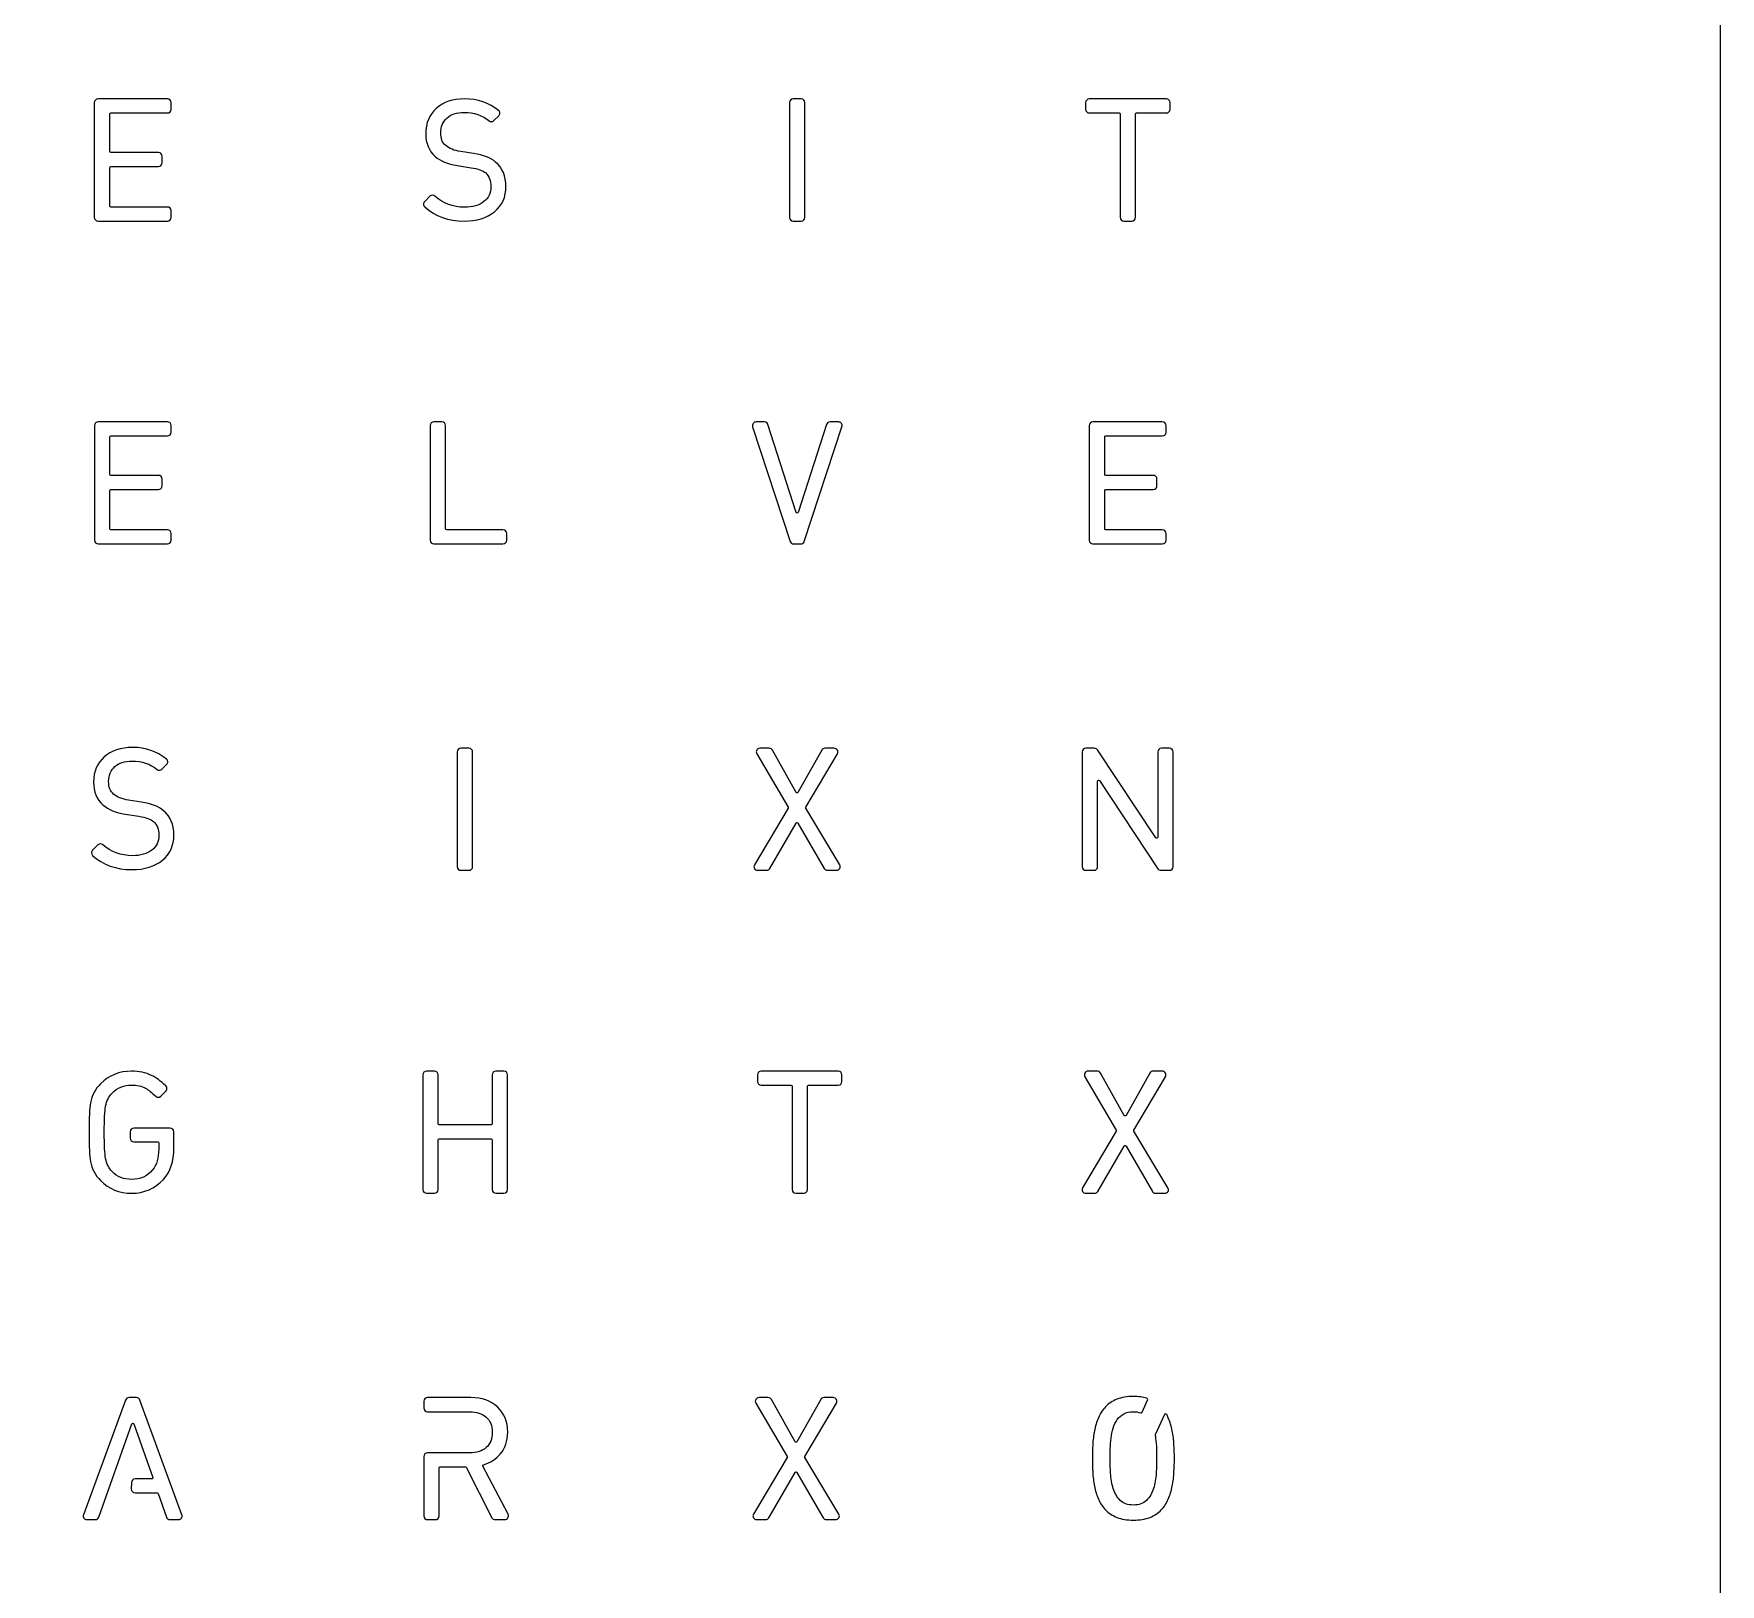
# Model space of a CAD drawing. Header units: millimetres. Extents: x 0 to 620, y 0 to 620.
# Drawn here: x 450.5 to 620, y 155.8 to 311.6 of the extents above; entities that cross this region are included whole.
import ezdxf

# ---------------------------------------------------------------- set-up
doc = ezdxf.new("R2010")
doc.units = ezdxf.units.MM
doc.header["$MEASUREMENT"] = 0
doc.layers.add('Layer 1', color=7, linetype='Continuous', lineweight=0)

# ---------------------------------------------------------------- blocks, each defined once
blk = doc.blocks.new('Block_79')
at = {"layer": 'Layer 1', "color": 250, "lineweight": 9, "true_color": 0x231f20}
blk.add_open_spline([(497.67, 260.3), (497.67, 260.3), (490.73, 260.3), (490.73, 260.3), (490.52, 260.3), (490.36, 260.47), (490.36, 260.67), (490.36, 260.67), (490.36, 272.2), (490.36, 272.2), (490.36, 272.4), (490.52, 272.56), (490.73, 272.56), (490.73, 272.56), (491.53, 272.56), (491.53, 272.56), (491.74, 272.56), (491.9, 272.4), (491.9, 272.2), (491.9, 272.2), (491.9, 261.82), (491.9, 261.82), (491.9, 261.76), (491.95, 261.71), (492.01, 261.71), (492.01, 261.71), (497.67, 261.71), (497.67, 261.71), (497.87, 261.71), (498.04, 261.55), (498.04, 261.34), (498.04, 261.34), (498.04, 260.67), (498.04, 260.67), (498.04, 260.47), (497.87, 260.3), (497.67, 260.3)], degree=3, knots=[0, 0, 0, 0, 1, 1, 1, 2, 2, 2, 3, 3, 3, 4, 4, 4, 5, 5, 5, 6, 6, 6, 7, 7, 7, 8, 8, 8, 9, 9, 9, 10, 10, 10, 11, 11, 11, 12, 12, 12, 12], dxfattribs=at)
blk = doc.blocks.new('Block_80')
at = {"layer": 'Layer 1', "color": 250, "lineweight": 9, "true_color": 0x231f20}
blk.add_open_spline([(563.93, 260.3), (563.93, 260.3), (556.96, 260.3), (556.96, 260.3), (556.76, 260.3), (556.59, 260.47), (556.59, 260.67), (556.59, 260.67), (556.59, 272.2), (556.59, 272.2), (556.59, 272.4), (556.76, 272.56), (556.96, 272.56), (556.96, 272.56), (563.93, 272.56), (563.93, 272.56), (564.14, 272.56), (564.3, 272.4), (564.3, 272.2), (564.3, 272.2), (564.3, 271.52), (564.3, 271.52), (564.3, 271.32), (564.14, 271.15), (563.93, 271.15), (563.93, 271.15), (558.24, 271.15), (558.24, 271.15), (558.18, 271.15), (558.14, 271.11), (558.14, 271.05), (558.14, 271.05), (558.14, 267.29), (558.14, 267.29), (558.14, 267.24), (558.18, 267.19), (558.24, 267.19), (558.24, 267.19), (563.02, 267.19), (563.02, 267.19), (563.23, 267.19), (563.39, 267.02), (563.39, 266.82), (563.39, 266.82), (563.39, 266.15), (563.39, 266.15), (563.39, 265.94), (563.23, 265.78), (563.02, 265.78), (563.02, 265.78), (558.24, 265.78), (558.24, 265.78), (558.18, 265.78), (558.14, 265.73), (558.14, 265.67), (558.14, 265.67), (558.14, 261.82), (558.14, 261.82), (558.14, 261.76), (558.18, 261.71), (558.24, 261.71), (558.24, 261.71), (563.93, 261.71), (563.93, 261.71), (564.14, 261.71), (564.3, 261.55), (564.3, 261.34), (564.3, 261.34), (564.3, 260.67), (564.3, 260.67), (564.3, 260.47), (564.14, 260.3), (563.93, 260.3)], degree=3, knots=[0, 0, 0, 0, 1, 1, 1, 2, 2, 2, 3, 3, 3, 4, 4, 4, 5, 5, 5, 6, 6, 6, 7, 7, 7, 8, 8, 8, 9, 9, 9, 10, 10, 10, 11, 11, 11, 12, 12, 12, 13, 13, 13, 14, 14, 14, 15, 15, 15, 16, 16, 16, 17, 17, 17, 18, 18, 18, 19, 19, 19, 20, 20, 20, 21, 21, 21, 22, 22, 22, 23, 23, 23, 24, 24, 24, 24], dxfattribs=at)
blk = doc.blocks.new('Block_81')
at = {"layer": 'Layer 1', "color": 250, "lineweight": 9, "true_color": 0x231f20}
blk.add_open_spline([(463.96, 260.3), (463.96, 260.3), (456.99, 260.3), (456.99, 260.3), (456.78, 260.3), (456.62, 260.47), (456.62, 260.67), (456.62, 260.67), (456.62, 272.2), (456.62, 272.2), (456.62, 272.4), (456.78, 272.56), (456.99, 272.56), (456.99, 272.56), (463.96, 272.56), (463.96, 272.56), (464.16, 272.56), (464.33, 272.4), (464.33, 272.2), (464.33, 272.2), (464.33, 271.52), (464.33, 271.52), (464.33, 271.32), (464.16, 271.15), (463.96, 271.15), (463.96, 271.15), (458.27, 271.15), (458.27, 271.15), (458.21, 271.15), (458.16, 271.11), (458.16, 271.05), (458.16, 271.05), (458.16, 267.29), (458.16, 267.29), (458.16, 267.24), (458.21, 267.19), (458.27, 267.19), (458.27, 267.19), (463.05, 267.19), (463.05, 267.19), (463.25, 267.19), (463.42, 267.02), (463.42, 266.82), (463.42, 266.82), (463.42, 266.15), (463.42, 266.15), (463.42, 265.94), (463.25, 265.78), (463.05, 265.78), (463.05, 265.78), (458.27, 265.78), (458.27, 265.78), (458.21, 265.78), (458.16, 265.73), (458.16, 265.67), (458.16, 265.67), (458.16, 261.82), (458.16, 261.82), (458.16, 261.76), (458.21, 261.71), (458.27, 261.71), (458.27, 261.71), (463.96, 261.71), (463.96, 261.71), (464.16, 261.71), (464.33, 261.55), (464.33, 261.34), (464.33, 261.34), (464.33, 260.67), (464.33, 260.67), (464.33, 260.47), (464.16, 260.3), (463.96, 260.3)], degree=3, knots=[0, 0, 0, 0, 1, 1, 1, 2, 2, 2, 3, 3, 3, 4, 4, 4, 5, 5, 5, 6, 6, 6, 7, 7, 7, 8, 8, 8, 9, 9, 9, 10, 10, 10, 11, 11, 11, 12, 12, 12, 13, 13, 13, 14, 14, 14, 15, 15, 15, 16, 16, 16, 17, 17, 17, 18, 18, 18, 19, 19, 19, 20, 20, 20, 21, 21, 21, 22, 22, 22, 23, 23, 23, 24, 24, 24, 24], dxfattribs=at)
blk = doc.blocks.new('Block_82')
at = {"layer": 'Layer 1', "color": 250, "lineweight": 9, "true_color": 0x231f20}
for points, knots in [([(527.59, 260.3), (527.59, 260.3), (526.89, 260.3), (526.89, 260.3), (526.73, 260.3), (526.59, 260.4), (526.54, 260.55), (526.54, 260.55), (522.75, 272.08), (522.75, 272.08), (522.72, 272.19), (522.74, 272.31), (522.81, 272.41), (522.88, 272.51), (522.99, 272.56), (523.11, 272.56), (523.11, 272.56), (523.95, 272.56), (523.95, 272.56), (524.11, 272.56), (524.26, 272.46), (524.3, 272.31), (524.3, 272.31), (527.14, 263.47), (527.14, 263.47), (527.17, 263.4), (527.23, 263.4), (527.24, 263.4), (527.26, 263.4), (527.32, 263.4), (527.34, 263.47), (527.34, 263.47), (530.18, 272.31), (530.18, 272.31), (530.23, 272.46), (530.37, 272.56), (530.54, 272.56), (530.54, 272.56), (531.38, 272.56), (531.38, 272.56), (531.5, 272.56), (531.61, 272.51), (531.68, 272.41), (531.75, 272.31), (531.77, 272.19), (531.73, 272.08), (531.73, 272.08), (531.73, 272.08), (531.73, 272.08), (531.73, 272.08), (527.95, 260.55), (527.95, 260.55), (527.9, 260.4), (527.75, 260.3), (527.59, 260.3)], [0, 0, 0, 0, 1, 1, 1, 2, 2, 2, 3, 3, 3, 4, 4, 4, 5, 5, 5, 6, 6, 6, 7, 7, 7, 8, 8, 8, 9, 9, 9, 10, 10, 10, 11, 11, 11, 12, 12, 12, 13, 13, 13, 14, 14, 14, 15, 15, 15, 16, 16, 16, 17, 17, 17, 18, 18, 18, 18]), ([(531.61, 272.12), (531.61, 272.12), (531.61, 272.12), (531.61, 272.12), (531.61, 272.12), (531.61, 272.12), (531.61, 272.12)], [0, 0, 0, 0, 1, 1, 1, 2, 2, 2, 2])]:
    blk.add_open_spline(points, degree=3, knots=knots, dxfattribs=at)
blk = doc.blocks.new('Block_171')
at = {"layer": 'Layer 1', "color": 250, "lineweight": 9, "true_color": 0x231f20}
blk.add_open_spline([(493.76, 292.74), (492.17, 292.74), (490.84, 293.22), (489.81, 294.17), (489.73, 294.23), (489.69, 294.33), (489.69, 294.43), (489.69, 294.53), (489.73, 294.63), (489.8, 294.7), (489.8, 294.7), (490.33, 295.23), (490.33, 295.23), (490.47, 295.37), (490.69, 295.37), (490.83, 295.24), (491.64, 294.51), (492.63, 294.13), (493.8, 294.13), (494.62, 294.13), (495.28, 294.32), (495.75, 294.69), (496.22, 295.05), (496.45, 295.54), (496.45, 296.19), (496.45, 296.8), (496.27, 297.26), (495.93, 297.57), (495.65, 297.81), (495.16, 297.99), (494.46, 298.1), (494.46, 298.1), (493.08, 298.31), (493.08, 298.31), (492.12, 298.46), (491.37, 298.77), (490.84, 299.24), (490.22, 299.79), (489.9, 300.57), (489.9, 301.54), (489.9, 302.58), (490.26, 303.43), (490.97, 304.06), (491.67, 304.69), (492.63, 305.01), (493.81, 305.01), (495.13, 305.01), (496.27, 304.62), (497.22, 303.85), (497.3, 303.79), (497.34, 303.69), (497.35, 303.59), (497.35, 303.49), (497.32, 303.38), (497.24, 303.31), (497.24, 303.31), (496.76, 302.83), (496.76, 302.83), (496.63, 302.7), (496.41, 302.69), (496.27, 302.81), (495.59, 303.37), (494.74, 303.65), (493.76, 303.65), (493.03, 303.65), (492.44, 303.46), (492.03, 303.09), (491.61, 302.71), (491.41, 302.22), (491.41, 301.59), (491.41, 301.03), (491.57, 300.62), (491.91, 300.33), (492.26, 300.03), (492.76, 299.82), (493.42, 299.72), (493.42, 299.72), (494.71, 299.52), (494.71, 299.52), (495.69, 299.37), (496.44, 299.08), (496.93, 298.66), (497.62, 298.07), (497.97, 297.25), (497.97, 296.22), (497.97, 295.16), (497.58, 294.3), (496.81, 293.68), (496.05, 293.06), (495.03, 292.74), (493.76, 292.74)], degree=3, knots=[0, 0, 0, 0, 1, 1, 1, 2, 2, 2, 3, 3, 3, 4, 4, 4, 5, 5, 5, 6, 6, 6, 7, 7, 7, 8, 8, 8, 9, 9, 9, 10, 10, 10, 11, 11, 11, 12, 12, 12, 13, 13, 13, 14, 14, 14, 15, 15, 15, 16, 16, 16, 17, 17, 17, 18, 18, 18, 19, 19, 19, 20, 20, 20, 21, 21, 21, 22, 22, 22, 23, 23, 23, 24, 24, 24, 25, 25, 25, 26, 26, 26, 27, 27, 27, 28, 28, 28, 29, 29, 29, 30, 30, 30, 30], dxfattribs=at)
blk = doc.blocks.new('Block_172')
at = {"layer": 'Layer 1', "color": 250, "lineweight": 9, "true_color": 0x231f20}
blk.add_open_spline([(560.87, 292.74), (560.87, 292.74), (560.06, 292.74), (560.06, 292.74), (559.86, 292.74), (559.69, 292.91), (559.69, 293.11), (559.69, 293.11), (559.69, 303.49), (559.69, 303.49), (559.69, 303.55), (559.64, 303.6), (559.59, 303.6), (559.59, 303.6), (556.59, 303.6), (556.59, 303.6), (556.39, 303.6), (556.22, 303.76), (556.22, 303.97), (556.22, 303.97), (556.22, 304.64), (556.22, 304.64), (556.22, 304.84), (556.39, 305.01), (556.59, 305.01), (556.59, 305.01), (564.34, 305.01), (564.34, 305.01), (564.54, 305.01), (564.71, 304.84), (564.71, 304.64), (564.71, 304.64), (564.71, 303.97), (564.71, 303.97), (564.71, 303.76), (564.54, 303.6), (564.34, 303.6), (564.34, 303.6), (561.34, 303.6), (561.34, 303.6), (561.28, 303.6), (561.24, 303.55), (561.24, 303.49), (561.24, 303.49), (561.24, 293.11), (561.24, 293.11), (561.24, 292.91), (561.07, 292.74), (560.87, 292.74)], degree=3, knots=[0, 0, 0, 0, 1, 1, 1, 2, 2, 2, 3, 3, 3, 4, 4, 4, 5, 5, 5, 6, 6, 6, 7, 7, 7, 8, 8, 8, 9, 9, 9, 10, 10, 10, 11, 11, 11, 12, 12, 12, 13, 13, 13, 14, 14, 14, 15, 15, 15, 16, 16, 16, 16], dxfattribs=at)
blk = doc.blocks.new('Block_173')
at = {"layer": 'Layer 1', "color": 250, "lineweight": 9, "true_color": 0x231f20}
blk.add_open_spline([(463.95, 292.74), (463.95, 292.74), (456.97, 292.74), (456.97, 292.74), (456.77, 292.74), (456.6, 292.91), (456.6, 293.11), (456.6, 293.11), (456.6, 304.64), (456.6, 304.64), (456.6, 304.84), (456.77, 305.01), (456.97, 305.01), (456.97, 305.01), (463.95, 305.01), (463.95, 305.01), (464.15, 305.01), (464.32, 304.84), (464.32, 304.64), (464.32, 304.64), (464.32, 303.97), (464.32, 303.97), (464.32, 303.76), (464.15, 303.6), (463.95, 303.6), (463.95, 303.6), (458.25, 303.6), (458.25, 303.6), (458.2, 303.6), (458.15, 303.55), (458.15, 303.49), (458.15, 303.49), (458.15, 299.74), (458.15, 299.74), (458.15, 299.68), (458.2, 299.63), (458.25, 299.63), (458.25, 299.63), (463.04, 299.63), (463.04, 299.63), (463.24, 299.63), (463.41, 299.46), (463.41, 299.26), (463.41, 299.26), (463.41, 298.59), (463.41, 298.59), (463.41, 298.39), (463.24, 298.22), (463.04, 298.22), (463.04, 298.22), (458.25, 298.22), (458.25, 298.22), (458.2, 298.22), (458.15, 298.17), (458.15, 298.11), (458.15, 298.11), (458.15, 294.26), (458.15, 294.26), (458.15, 294.2), (458.2, 294.15), (458.25, 294.15), (458.25, 294.15), (463.95, 294.15), (463.95, 294.15), (464.15, 294.15), (464.32, 293.99), (464.32, 293.78), (464.32, 293.78), (464.32, 293.11), (464.32, 293.11), (464.32, 292.91), (464.15, 292.74), (463.95, 292.74)], degree=3, knots=[0, 0, 0, 0, 1, 1, 1, 2, 2, 2, 3, 3, 3, 4, 4, 4, 5, 5, 5, 6, 6, 6, 7, 7, 7, 8, 8, 8, 9, 9, 9, 10, 10, 10, 11, 11, 11, 12, 12, 12, 13, 13, 13, 14, 14, 14, 15, 15, 15, 16, 16, 16, 17, 17, 17, 18, 18, 18, 19, 19, 19, 20, 20, 20, 21, 21, 21, 22, 22, 22, 23, 23, 23, 24, 24, 24, 24], dxfattribs=at)
blk = doc.blocks.new('Block_174')
at = {"layer": 'Layer 1', "color": 250, "lineweight": 9, "true_color": 0x231f20}
blk.add_open_spline([(527.64, 292.74), (527.64, 292.74), (526.84, 292.74), (526.84, 292.74), (526.63, 292.74), (526.47, 292.91), (526.47, 293.11), (526.47, 293.11), (526.47, 304.64), (526.47, 304.64), (526.47, 304.84), (526.63, 305.01), (526.84, 305.01), (526.84, 305.01), (527.64, 305.01), (527.64, 305.01), (527.85, 305.01), (528.01, 304.84), (528.01, 304.64), (528.01, 304.64), (528.01, 293.11), (528.01, 293.11), (528.01, 292.91), (527.85, 292.74), (527.64, 292.74)], degree=3, knots=[0, 0, 0, 0, 1, 1, 1, 2, 2, 2, 3, 3, 3, 4, 4, 4, 5, 5, 5, 6, 6, 6, 7, 7, 7, 8, 8, 8, 8], dxfattribs=at)
blk = doc.blocks.new('Block_189')
at = {"layer": 'Layer 1', "color": 250, "lineweight": 9, "true_color": 0x231f20}
blk.add_open_spline([(494.25, 227.51), (494.25, 227.51), (493.44, 227.51), (493.44, 227.51), (493.24, 227.51), (493.07, 227.67), (493.07, 227.88), (493.07, 227.88), (493.07, 239.4), (493.07, 239.4), (493.07, 239.6), (493.24, 239.77), (493.44, 239.77), (493.44, 239.77), (494.25, 239.77), (494.25, 239.77), (494.45, 239.77), (494.62, 239.6), (494.62, 239.4), (494.62, 239.4), (494.62, 227.88), (494.62, 227.88), (494.62, 227.67), (494.45, 227.51), (494.25, 227.51)], degree=3, knots=[0, 0, 0, 0, 1, 1, 1, 2, 2, 2, 3, 3, 3, 4, 4, 4, 5, 5, 5, 6, 6, 6, 7, 7, 7, 8, 8, 8, 8], dxfattribs=at)
blk = doc.blocks.new('Block_190')
at = {"layer": 'Layer 1', "color": 250, "lineweight": 9, "true_color": 0x231f20}
blk.add_open_spline([(564.64, 227.51), (564.64, 227.51), (563.79, 227.51), (563.79, 227.51), (563.67, 227.51), (563.55, 227.57), (563.49, 227.67), (563.49, 227.67), (557.62, 236.53), (557.62, 236.53), (557.58, 236.59), (557.52, 236.58), (557.5, 236.57), (557.48, 236.57), (557.43, 236.54), (557.43, 236.47), (557.43, 236.47), (557.43, 227.88), (557.43, 227.88), (557.43, 227.67), (557.26, 227.51), (557.06, 227.51), (557.06, 227.51), (556.25, 227.51), (556.25, 227.51), (556.05, 227.51), (555.88, 227.67), (555.88, 227.88), (555.88, 227.88), (555.88, 239.4), (555.88, 239.4), (555.88, 239.6), (556.05, 239.77), (556.25, 239.77), (556.25, 239.77), (557.1, 239.77), (557.1, 239.77), (557.22, 239.77), (557.34, 239.71), (557.41, 239.6), (557.41, 239.6), (563.27, 230.78), (563.27, 230.78), (563.31, 230.72), (563.37, 230.73), (563.39, 230.73), (563.41, 230.74), (563.47, 230.76), (563.47, 230.83), (563.47, 230.83), (563.47, 239.4), (563.47, 239.4), (563.47, 239.6), (563.63, 239.77), (563.84, 239.77), (563.84, 239.77), (564.64, 239.77), (564.64, 239.77), (564.85, 239.77), (565.01, 239.6), (565.01, 239.4), (565.01, 239.4), (565.01, 227.88), (565.01, 227.88), (565.01, 227.67), (564.85, 227.51), (564.64, 227.51)], degree=3, knots=[0, 0, 0, 0, 1, 1, 1, 2, 2, 2, 3, 3, 3, 4, 4, 4, 5, 5, 5, 6, 6, 6, 7, 7, 7, 8, 8, 8, 9, 9, 9, 10, 10, 10, 11, 11, 11, 12, 12, 12, 13, 13, 13, 14, 14, 14, 15, 15, 15, 16, 16, 16, 17, 17, 17, 18, 18, 18, 19, 19, 19, 20, 20, 20, 21, 21, 21, 22, 22, 22, 22], dxfattribs=at)
blk = doc.blocks.new('Block_191')
at = {"layer": 'Layer 1', "color": 250, "lineweight": 9, "true_color": 0x231f20}
blk.add_open_spline([(460.39, 227.58), (458.8, 227.58), (457.47, 228.06), (456.43, 229.01), (456.36, 229.08), (456.32, 229.17), (456.32, 229.27), (456.31, 229.37), (456.35, 229.47), (456.43, 229.54), (456.43, 229.54), (456.96, 230.07), (456.96, 230.07), (457.1, 230.21), (457.32, 230.21), (457.46, 230.08), (458.27, 229.35), (459.26, 228.98), (460.43, 228.98), (461.25, 228.98), (461.91, 229.16), (462.38, 229.53), (462.85, 229.89), (463.08, 230.38), (463.08, 231.03), (463.08, 231.64), (462.9, 232.1), (462.56, 232.41), (462.28, 232.65), (461.79, 232.83), (461.09, 232.94), (461.09, 232.94), (459.71, 233.16), (459.71, 233.16), (458.75, 233.3), (458, 233.61), (457.47, 234.08), (456.85, 234.64), (456.53, 235.41), (456.53, 236.39), (456.53, 237.42), (456.89, 238.27), (457.59, 238.9), (458.3, 239.53), (459.25, 239.85), (460.44, 239.85), (461.76, 239.85), (462.9, 239.46), (463.84, 238.69), (463.93, 238.63), (463.97, 238.53), (463.98, 238.43), (463.98, 238.33), (463.94, 238.22), (463.87, 238.15), (463.87, 238.15), (463.39, 237.67), (463.39, 237.67), (463.26, 237.54), (463.04, 237.53), (462.9, 237.65), (462.22, 238.21), (461.37, 238.49), (460.39, 238.49), (459.66, 238.49), (459.07, 238.3), (458.66, 237.93), (458.24, 237.55), (458.04, 237.06), (458.04, 236.44), (458.04, 235.87), (458.2, 235.46), (458.54, 235.17), (458.88, 234.87), (459.39, 234.67), (460.05, 234.56), (460.05, 234.56), (461.34, 234.36), (461.34, 234.36), (462.32, 234.21), (463.07, 233.93), (463.56, 233.5), (464.25, 232.92), (464.6, 232.1), (464.6, 231.06), (464.6, 230), (464.21, 229.14), (463.44, 228.52), (462.68, 227.9), (461.66, 227.58), (460.39, 227.58)], degree=3, knots=[0, 0, 0, 0, 1, 1, 1, 2, 2, 2, 3, 3, 3, 4, 4, 4, 5, 5, 5, 6, 6, 6, 7, 7, 7, 8, 8, 8, 9, 9, 9, 10, 10, 10, 11, 11, 11, 12, 12, 12, 13, 13, 13, 14, 14, 14, 15, 15, 15, 16, 16, 16, 17, 17, 17, 18, 18, 18, 19, 19, 19, 20, 20, 20, 21, 21, 21, 22, 22, 22, 23, 23, 23, 24, 24, 24, 25, 25, 25, 26, 26, 26, 27, 27, 27, 28, 28, 28, 29, 29, 29, 30, 30, 30, 30], dxfattribs=at)
blk = doc.blocks.new('Block_192')
at = {"layer": 'Layer 1', "color": 250, "lineweight": 9, "true_color": 0x231f20}
blk.add_open_spline([(531.2, 227.51), (531.2, 227.51), (530.27, 227.51), (530.27, 227.51), (530.14, 227.51), (530.02, 227.58), (529.95, 227.69), (529.95, 227.69), (527.31, 232.26), (527.31, 232.26), (527.28, 232.3), (527.24, 232.31), (527.22, 232.31), (527.22, 232.31), (527.22, 232.31), (527.22, 232.31), (527.2, 232.31), (527.16, 232.3), (527.13, 232.26), (527.13, 232.26), (524.47, 227.69), (524.47, 227.69), (524.4, 227.58), (524.28, 227.51), (524.15, 227.51), (524.15, 227.51), (523.26, 227.51), (523.26, 227.51), (523.12, 227.51), (523, 227.58), (522.93, 227.69), (522.87, 227.81), (522.87, 227.95), (522.94, 228.06), (522.94, 228.06), (526.33, 233.74), (526.33, 233.74), (526.35, 233.77), (526.35, 233.81), (526.33, 233.84), (526.33, 233.84), (523.17, 239.21), (523.17, 239.21), (523.1, 239.33), (523.1, 239.47), (523.17, 239.58), (523.23, 239.7), (523.35, 239.77), (523.49, 239.77), (523.49, 239.77), (524.42, 239.77), (524.42, 239.77), (524.55, 239.77), (524.68, 239.7), (524.74, 239.58), (524.74, 239.58), (527.13, 235.33), (527.13, 235.33), (527.16, 235.29), (527.2, 235.28), (527.22, 235.28), (527.24, 235.28), (527.28, 235.29), (527.31, 235.33), (527.31, 235.33), (529.7, 239.58), (529.7, 239.58), (529.77, 239.7), (529.89, 239.77), (530.02, 239.77), (530.02, 239.77), (530.95, 239.77), (530.95, 239.77), (531.08, 239.77), (531.2, 239.7), (531.27, 239.58), (531.34, 239.47), (531.34, 239.33), (531.27, 239.21), (531.27, 239.21), (528.1, 233.84), (528.1, 233.84), (528.08, 233.81), (528.08, 233.77), (528.1, 233.74), (528.1, 233.74), (531.52, 228.07), (531.52, 228.07), (531.58, 227.95), (531.59, 227.81), (531.52, 227.69), (531.45, 227.58), (531.33, 227.51), (531.2, 227.51)], degree=3, knots=[0, 0, 0, 0, 1, 1, 1, 2, 2, 2, 3, 3, 3, 4, 4, 4, 5, 5, 5, 6, 6, 6, 7, 7, 7, 8, 8, 8, 9, 9, 9, 10, 10, 10, 11, 11, 11, 12, 12, 12, 13, 13, 13, 14, 14, 14, 15, 15, 15, 16, 16, 16, 17, 17, 17, 18, 18, 18, 19, 19, 19, 20, 20, 20, 21, 21, 21, 22, 22, 22, 23, 23, 23, 24, 24, 24, 25, 25, 25, 26, 26, 26, 27, 27, 27, 28, 28, 28, 29, 29, 29, 30, 30, 30, 31, 31, 31, 31], dxfattribs=at)
blk = doc.blocks.new('Block_207')
at = {"layer": 'Layer 1', "color": 250, "lineweight": 9, "true_color": 0x231f20}
blk.add_open_spline([(497.76, 195.06), (497.76, 195.06), (496.96, 195.06), (496.96, 195.06), (496.75, 195.06), (496.59, 195.23), (496.59, 195.43), (496.59, 195.43), (496.59, 200.44), (496.59, 200.44), (496.59, 200.49), (496.54, 200.54), (496.48, 200.54), (496.48, 200.54), (491.26, 200.54), (491.26, 200.54), (491.2, 200.54), (491.15, 200.49), (491.15, 200.44), (491.15, 200.44), (491.15, 195.43), (491.15, 195.43), (491.15, 195.23), (490.99, 195.06), (490.78, 195.06), (490.78, 195.06), (489.98, 195.06), (489.98, 195.06), (489.77, 195.06), (489.61, 195.23), (489.61, 195.43), (489.61, 195.43), (489.61, 206.96), (489.61, 206.96), (489.61, 207.16), (489.77, 207.33), (489.98, 207.33), (489.98, 207.33), (490.78, 207.33), (490.78, 207.33), (490.99, 207.33), (491.15, 207.16), (491.15, 206.96), (491.15, 206.96), (491.15, 202.06), (491.15, 202.06), (491.15, 202), (491.2, 201.95), (491.26, 201.95), (491.26, 201.95), (496.48, 201.95), (496.48, 201.95), (496.54, 201.95), (496.59, 202), (496.59, 202.06), (496.59, 202.06), (496.59, 206.96), (496.59, 206.96), (496.59, 207.16), (496.75, 207.33), (496.96, 207.33), (496.96, 207.33), (497.76, 207.33), (497.76, 207.33), (497.97, 207.33), (498.13, 207.16), (498.13, 206.96), (498.13, 206.96), (498.13, 195.43), (498.13, 195.43), (498.13, 195.23), (497.97, 195.06), (497.76, 195.06)], degree=3, knots=[0, 0, 0, 0, 1, 1, 1, 2, 2, 2, 3, 3, 3, 4, 4, 4, 5, 5, 5, 6, 6, 6, 7, 7, 7, 8, 8, 8, 9, 9, 9, 10, 10, 10, 11, 11, 11, 12, 12, 12, 13, 13, 13, 14, 14, 14, 15, 15, 15, 16, 16, 16, 17, 17, 17, 18, 18, 18, 19, 19, 19, 20, 20, 20, 21, 21, 21, 22, 22, 22, 23, 23, 23, 24, 24, 24, 24], dxfattribs=at)
blk = doc.blocks.new('Block_208')
at = {"layer": 'Layer 1', "color": 250, "lineweight": 9, "true_color": 0x231f20}
blk.add_open_spline([(460.34, 195.06), (459.11, 195.06), (458.07, 195.49), (457.23, 196.33), (456.7, 196.85), (456.36, 197.5), (456.21, 198.25), (456.12, 198.77), (456.08, 199.73), (456.08, 201.2), (456.08, 202.64), (456.12, 203.63), (456.21, 204.14), (456.36, 204.89), (456.7, 205.54), (457.23, 206.06), (458.07, 206.9), (459.11, 207.33), (460.34, 207.33), (461.1, 207.33), (461.77, 207.18), (462.35, 206.9), (462.8, 206.69), (463.28, 206.33), (463.79, 205.85), (463.86, 205.78), (463.9, 205.69), (463.9, 205.59), (463.9, 205.49), (463.86, 205.4), (463.79, 205.33), (463.79, 205.33), (463.28, 204.81), (463.28, 204.81), (463.14, 204.67), (462.91, 204.67), (462.77, 204.81), (462.38, 205.18), (462.05, 205.45), (461.76, 205.61), (461.36, 205.82), (460.88, 205.94), (460.34, 205.94), (459.57, 205.94), (458.92, 205.67), (458.39, 205.13), (458.06, 204.79), (457.84, 204.35), (457.73, 203.82), (457.65, 203.36), (457.6, 202.47), (457.6, 201.2), (457.6, 199.92), (457.65, 199.03), (457.73, 198.55), (457.84, 198.03), (458.06, 197.59), (458.39, 197.24), (458.91, 196.72), (459.56, 196.45), (460.34, 196.45), (461.22, 196.45), (461.92, 196.77), (462.46, 197.42), (462.87, 197.91), (463.07, 198.61), (463.07, 199.49), (463.07, 199.49), (463.07, 200.13), (463.07, 200.13), (463.07, 200.19), (463.03, 200.23), (462.97, 200.23), (462.97, 200.23), (460.57, 200.23), (460.57, 200.23), (460.37, 200.23), (460.21, 200.4), (460.21, 200.6), (460.21, 200.6), (460.21, 201.24), (460.21, 201.24), (460.21, 201.45), (460.37, 201.61), (460.57, 201.61), (460.57, 201.61), (464.23, 201.61), (464.23, 201.61), (464.43, 201.61), (464.6, 201.45), (464.6, 201.24), (464.6, 201.24), (464.6, 199.6), (464.6, 199.6), (464.6, 198.27), (464.25, 197.22), (463.55, 196.46), (462.69, 195.54), (461.61, 195.06), (460.34, 195.06)], degree=3, knots=[0, 0, 0, 0, 1, 1, 1, 2, 2, 2, 3, 3, 3, 4, 4, 4, 5, 5, 5, 6, 6, 6, 7, 7, 7, 8, 8, 8, 9, 9, 9, 10, 10, 10, 11, 11, 11, 12, 12, 12, 13, 13, 13, 14, 14, 14, 15, 15, 15, 16, 16, 16, 17, 17, 17, 18, 18, 18, 19, 19, 19, 20, 20, 20, 21, 21, 21, 22, 22, 22, 23, 23, 23, 24, 24, 24, 25, 25, 25, 26, 26, 26, 27, 27, 27, 28, 28, 28, 29, 29, 29, 30, 30, 30, 31, 31, 31, 32, 32, 32, 33, 33, 33, 33], dxfattribs=at)
blk = doc.blocks.new('Block_209')
at = {"layer": 'Layer 1', "color": 250, "lineweight": 9, "true_color": 0x231f20}
blk.add_open_spline([(527.89, 195.06), (527.89, 195.06), (527.09, 195.06), (527.09, 195.06), (526.88, 195.06), (526.72, 195.23), (526.72, 195.43), (526.72, 195.43), (526.72, 205.81), (526.72, 205.81), (526.72, 205.87), (526.67, 205.92), (526.61, 205.92), (526.61, 205.92), (523.61, 205.92), (523.61, 205.92), (523.41, 205.92), (523.24, 206.08), (523.24, 206.29), (523.24, 206.29), (523.24, 206.96), (523.24, 206.96), (523.24, 207.16), (523.41, 207.33), (523.61, 207.33), (523.61, 207.33), (531.36, 207.33), (531.36, 207.33), (531.57, 207.33), (531.73, 207.16), (531.73, 206.96), (531.73, 206.96), (531.73, 206.29), (531.73, 206.29), (531.73, 206.08), (531.57, 205.92), (531.36, 205.92), (531.36, 205.92), (528.37, 205.92), (528.37, 205.92), (528.31, 205.92), (528.26, 205.87), (528.26, 205.81), (528.26, 205.81), (528.26, 195.43), (528.26, 195.43), (528.26, 195.23), (528.1, 195.06), (527.89, 195.06)], degree=3, knots=[0, 0, 0, 0, 1, 1, 1, 2, 2, 2, 3, 3, 3, 4, 4, 4, 5, 5, 5, 6, 6, 6, 7, 7, 7, 8, 8, 8, 9, 9, 9, 10, 10, 10, 11, 11, 11, 12, 12, 12, 13, 13, 13, 14, 14, 14, 15, 15, 15, 16, 16, 16, 16], dxfattribs=at)
blk = doc.blocks.new('Block_242')
at = {"layer": 'Layer 1', "color": 250, "lineweight": 9, "true_color": 0x231f20}
blk.add_open_spline([(561.02, 162.23), (560.39, 162.23), (559.83, 162.32), (559.38, 162.5), (558.92, 162.68), (558.53, 162.93), (558.22, 163.25), (557.92, 163.56), (557.68, 163.93), (557.51, 164.34), (557.33, 164.75), (557.2, 165.19), (557.11, 165.64), (557.02, 166.09), (556.96, 166.57), (556.94, 167.05), (556.92, 167.51), (556.9, 167.98), (556.9, 168.42), (556.9, 168.86), (556.92, 169.33), (556.94, 169.79), (556.96, 170.27), (557.02, 170.75), (557.11, 171.2), (557.2, 171.65), (557.33, 172.09), (557.51, 172.5), (557.68, 172.92), (557.92, 173.29), (558.22, 173.61), (558.53, 173.92), (558.91, 174.18), (559.37, 174.37), (559.83, 174.55), (560.39, 174.65), (561.02, 174.65), (561.52, 174.65), (561.97, 174.58), (562.37, 174.47), (562.41, 174.45), (562.44, 174.43), (562.45, 174.39), (562.47, 174.36), (562.47, 174.32), (562.45, 174.28), (562.45, 174.28), (561.91, 173.07), (561.91, 173.07), (561.88, 173.01), (561.81, 172.98), (561.74, 173), (561.53, 173.08), (561.29, 173.12), (561.02, 173.12), (560.64, 173.12), (560.31, 173.04), (560.06, 172.9), (559.79, 172.75), (559.57, 172.55), (559.4, 172.32), (559.22, 172.08), (559.09, 171.79), (558.99, 171.47), (558.9, 171.14), (558.83, 170.8), (558.78, 170.45), (558.73, 170.1), (558.7, 169.75), (558.7, 169.41), (558.69, 169.05), (558.69, 168.73), (558.69, 168.44), (558.69, 167.99), (558.7, 167.48), (558.73, 166.93), (558.76, 166.39), (558.85, 165.87), (558.99, 165.4), (559.14, 164.93), (559.37, 164.53), (559.7, 164.21), (560.01, 163.9), (560.45, 163.74), (561.02, 163.74), (561.59, 163.74), (562.03, 163.9), (562.34, 164.21), (562.66, 164.53), (562.9, 164.93), (563.05, 165.4), (563.19, 165.87), (563.28, 166.39), (563.31, 166.93), (563.34, 167.49), (563.35, 168), (563.35, 168.44), (563.35, 168.73), (563.35, 169.05), (563.34, 169.41), (563.34, 169.75), (563.31, 170.11), (563.26, 170.45), (563.25, 170.51), (563.24, 170.56), (563.23, 170.62), (563.23, 170.62), (563.21, 170.71), (563.21, 170.71), (563.21, 170.74), (563.21, 170.76), (563.22, 170.79), (563.22, 170.79), (564.14, 172.82), (564.14, 172.82), (564.16, 172.87), (564.21, 172.9), (564.26, 172.9), (564.31, 172.9), (564.35, 172.88), (564.38, 172.83), (564.43, 172.73), (564.49, 172.62), (564.53, 172.5), (564.7, 172.1), (564.84, 171.66), (564.93, 171.2), (565.02, 170.74), (565.08, 170.27), (565.1, 169.79), (565.1, 169.79), (565.1, 169.79), (565.1, 169.79), (565.12, 169.32), (565.14, 168.86), (565.14, 168.42), (565.14, 167.98), (565.12, 167.52), (565.1, 167.05), (565.08, 166.57), (565.02, 166.1), (564.93, 165.64), (564.84, 165.19), (564.7, 164.75), (564.53, 164.34), (564.36, 163.93), (564.12, 163.56), (563.82, 163.25), (563.51, 162.93), (563.13, 162.68), (562.67, 162.5), (562.22, 162.32), (561.66, 162.23), (561.02, 162.23)], degree=3, knots=[0, 0, 0, 0, 1, 1, 1, 2, 2, 2, 3, 3, 3, 4, 4, 4, 5, 5, 5, 6, 6, 6, 7, 7, 7, 8, 8, 8, 9, 9, 9, 10, 10, 10, 11, 11, 11, 12, 12, 12, 13, 13, 13, 14, 14, 14, 15, 15, 15, 16, 16, 16, 17, 17, 17, 18, 18, 18, 19, 19, 19, 20, 20, 20, 21, 21, 21, 22, 22, 22, 23, 23, 23, 24, 24, 24, 25, 25, 25, 26, 26, 26, 27, 27, 27, 28, 28, 28, 29, 29, 29, 30, 30, 30, 31, 31, 31, 32, 32, 32, 33, 33, 33, 34, 34, 34, 35, 35, 35, 36, 36, 36, 37, 37, 37, 38, 38, 38, 39, 39, 39, 40, 40, 40, 41, 41, 41, 42, 42, 42, 43, 43, 43, 44, 44, 44, 45, 45, 45, 46, 46, 46, 47, 47, 47, 48, 48, 48, 49, 49, 49, 50, 50, 50, 51, 51, 51, 51], dxfattribs=at)
blk = doc.blocks.new('Block_266')
at = {"layer": 'Layer 1', "color": 250, "lineweight": 9, "true_color": 0x231f20}
blk.add_open_spline([(531.1, 162.27), (531.1, 162.27), (530.18, 162.27), (530.18, 162.27), (530.04, 162.27), (529.92, 162.34), (529.86, 162.45), (529.86, 162.45), (527.21, 167.02), (527.21, 167.02), (527.19, 167.07), (527.14, 167.07), (527.12, 167.07), (527.12, 167.07), (527.12, 167.07), (527.12, 167.07), (527.1, 167.07), (527.06, 167.07), (527.03, 167.02), (527.03, 167.02), (524.37, 162.45), (524.37, 162.45), (524.31, 162.34), (524.18, 162.27), (524.05, 162.27), (524.05, 162.27), (523.16, 162.27), (523.16, 162.27), (523.02, 162.27), (522.9, 162.34), (522.84, 162.46), (522.77, 162.57), (522.77, 162.71), (522.84, 162.83), (522.84, 162.83), (526.23, 168.5), (526.23, 168.5), (526.25, 168.53), (526.25, 168.57), (526.23, 168.61), (526.23, 168.61), (523.07, 173.98), (523.07, 173.98), (523.01, 174.09), (523, 174.23), (523.07, 174.35), (523.14, 174.46), (523.26, 174.53), (523.39, 174.53), (523.39, 174.53), (524.32, 174.53), (524.32, 174.53), (524.45, 174.53), (524.58, 174.46), (524.64, 174.34), (524.64, 174.34), (527.03, 170.1), (527.03, 170.1), (527.06, 170.05), (527.1, 170.04), (527.12, 170.04), (527.14, 170.04), (527.19, 170.05), (527.21, 170.1), (527.21, 170.1), (529.6, 174.34), (529.6, 174.34), (529.67, 174.46), (529.79, 174.53), (529.92, 174.53), (529.92, 174.53), (530.85, 174.53), (530.85, 174.53), (530.99, 174.53), (531.11, 174.46), (531.17, 174.35), (531.24, 174.23), (531.24, 174.09), (531.17, 173.98), (531.17, 173.98), (528, 168.61), (528, 168.61), (527.98, 168.57), (527.98, 168.53), (528, 168.5), (528, 168.5), (531.42, 162.83), (531.42, 162.83), (531.49, 162.71), (531.49, 162.57), (531.42, 162.46), (531.36, 162.34), (531.24, 162.27), (531.1, 162.27)], degree=3, knots=[0, 0, 0, 0, 1, 1, 1, 2, 2, 2, 3, 3, 3, 4, 4, 4, 5, 5, 5, 6, 6, 6, 7, 7, 7, 8, 8, 8, 9, 9, 9, 10, 10, 10, 11, 11, 11, 12, 12, 12, 13, 13, 13, 14, 14, 14, 15, 15, 15, 16, 16, 16, 17, 17, 17, 18, 18, 18, 19, 19, 19, 20, 20, 20, 21, 21, 21, 22, 22, 22, 23, 23, 23, 24, 24, 24, 25, 25, 25, 26, 26, 26, 27, 27, 27, 28, 28, 28, 29, 29, 29, 30, 30, 30, 31, 31, 31, 31], dxfattribs=at)
blk = doc.blocks.new('Block_277')
at = {"layer": 'Layer 1', "color": 250, "lineweight": 9, "true_color": 0x231f20}
blk.add_open_spline([(465.06, 162.27), (465.06, 162.27), (464.2, 162.27), (464.2, 162.27), (464.04, 162.27), (463.9, 162.37), (463.85, 162.51), (463.85, 162.51), (463, 164.91), (463, 164.91), (462.99, 164.95), (462.95, 164.98), (462.9, 164.98), (462.9, 164.98), (460.69, 164.98), (460.69, 164.98), (460.59, 164.98), (460.5, 165.02), (460.43, 165.09), (460.36, 165.16), (460.32, 165.26), (460.32, 165.35), (460.32, 165.35), (460.33, 165.99), (460.33, 165.99), (460.33, 166.19), (460.49, 166.36), (460.7, 166.36), (460.7, 166.36), (462.37, 166.36), (462.37, 166.36), (462.4, 166.36), (462.43, 166.38), (462.45, 166.4), (462.47, 166.43), (462.48, 166.47), (462.47, 166.5), (462.47, 166.5), (460.57, 171.89), (460.57, 171.89), (460.55, 171.95), (460.49, 171.96), (460.48, 171.96), (460.48, 171.96), (460.48, 171.96), (460.48, 171.96), (460.46, 171.96), (460.4, 171.95), (460.38, 171.89), (460.38, 171.89), (457.05, 162.51), (457.05, 162.51), (457, 162.37), (456.86, 162.27), (456.7, 162.27), (456.7, 162.27), (455.84, 162.27), (455.84, 162.27), (455.72, 162.27), (455.61, 162.33), (455.54, 162.43), (455.47, 162.53), (455.46, 162.65), (455.5, 162.77), (455.5, 162.77), (459.74, 174.29), (459.74, 174.29), (459.79, 174.44), (459.93, 174.53), (460.09, 174.53), (460.09, 174.53), (460.83, 174.53), (460.83, 174.53), (460.99, 174.53), (461.13, 174.44), (461.18, 174.29), (461.18, 174.29), (465.4, 162.77), (465.4, 162.77), (465.45, 162.65), (465.43, 162.53), (465.36, 162.43), (465.29, 162.33), (465.18, 162.27), (465.06, 162.27)], degree=3, knots=[0, 0, 0, 0, 1, 1, 1, 2, 2, 2, 3, 3, 3, 4, 4, 4, 5, 5, 5, 6, 6, 6, 7, 7, 7, 8, 8, 8, 9, 9, 9, 10, 10, 10, 11, 11, 11, 12, 12, 12, 13, 13, 13, 14, 14, 14, 15, 15, 15, 16, 16, 16, 17, 17, 17, 18, 18, 18, 19, 19, 19, 20, 20, 20, 21, 21, 21, 22, 22, 22, 23, 23, 23, 24, 24, 24, 25, 25, 25, 26, 26, 26, 27, 27, 27, 28, 28, 28, 28], dxfattribs=at)
blk = doc.blocks.new('Block_278')
at = {"layer": 'Layer 1', "color": 250, "lineweight": 9, "true_color": 0x231f20}
blk.add_open_spline([(497.85, 162.27), (497.85, 162.27), (496.89, 162.27), (496.89, 162.27), (496.75, 162.27), (496.62, 162.35), (496.56, 162.47), (496.56, 162.47), (493.96, 167.54), (493.96, 167.54), (493.94, 167.57), (493.91, 167.59), (493.87, 167.59), (493.87, 167.59), (491.37, 167.59), (491.37, 167.59), (491.31, 167.59), (491.26, 167.55), (491.26, 167.49), (491.26, 167.49), (491.26, 162.64), (491.26, 162.64), (491.26, 162.43), (491.1, 162.27), (490.89, 162.27), (490.89, 162.27), (490.09, 162.27), (490.09, 162.27), (489.88, 162.27), (489.72, 162.43), (489.72, 162.64), (489.72, 162.64), (489.72, 168.62), (489.72, 168.62), (489.72, 168.82), (489.88, 168.99), (490.09, 168.99), (490.09, 168.99), (494.33, 168.99), (494.33, 168.99), (495.03, 168.99), (495.58, 169.17), (495.99, 169.52), (496.39, 169.87), (496.59, 170.38), (496.59, 171.05), (496.59, 171.72), (496.39, 172.22), (495.98, 172.58), (495.57, 172.94), (495.01, 173.12), (494.33, 173.12), (494.33, 173.12), (490.09, 173.12), (490.09, 173.12), (489.88, 173.12), (489.72, 173.29), (489.72, 173.49), (489.72, 173.49), (489.72, 174.16), (489.72, 174.16), (489.72, 174.37), (489.88, 174.53), (490.09, 174.53), (490.09, 174.53), (494.45, 174.53), (494.45, 174.53), (495.53, 174.53), (496.43, 174.22), (497.11, 173.6), (497.79, 172.97), (498.14, 172.12), (498.14, 171.06), (498.14, 170.18), (497.89, 169.44), (497.4, 168.86), (496.97, 168.35), (496.41, 167.99), (495.72, 167.79), (495.69, 167.78), (495.66, 167.76), (495.65, 167.73), (495.64, 167.71), (495.63, 167.67), (495.65, 167.64), (495.65, 167.64), (498.18, 162.81), (498.18, 162.81), (498.24, 162.69), (498.23, 162.56), (498.17, 162.45), (498.1, 162.33), (497.98, 162.27), (497.85, 162.27)], degree=3, knots=[0, 0, 0, 0, 1, 1, 1, 2, 2, 2, 3, 3, 3, 4, 4, 4, 5, 5, 5, 6, 6, 6, 7, 7, 7, 8, 8, 8, 9, 9, 9, 10, 10, 10, 11, 11, 11, 12, 12, 12, 13, 13, 13, 14, 14, 14, 15, 15, 15, 16, 16, 16, 17, 17, 17, 18, 18, 18, 19, 19, 19, 20, 20, 20, 21, 21, 21, 22, 22, 22, 23, 23, 23, 24, 24, 24, 25, 25, 25, 26, 26, 26, 27, 27, 27, 28, 28, 28, 29, 29, 29, 30, 30, 30, 31, 31, 31, 31], dxfattribs=at)
blk = doc.blocks.new('Block_279')
at = {"layer": 'Layer 1', "color": 250, "lineweight": 9, "true_color": 0x231f20}
blk.add_open_spline([(564.18, 195.06), (564.18, 195.06), (563.25, 195.06), (563.25, 195.06), (563.12, 195.06), (563, 195.13), (562.93, 195.25), (562.93, 195.25), (560.29, 199.81), (560.29, 199.81), (560.26, 199.86), (560.22, 199.87), (560.2, 199.87), (560.2, 199.87), (560.2, 199.87), (560.2, 199.87), (560.18, 199.87), (560.13, 199.86), (560.11, 199.81), (560.11, 199.81), (557.45, 195.25), (557.45, 195.25), (557.38, 195.13), (557.26, 195.06), (557.13, 195.06), (557.13, 195.06), (556.23, 195.06), (556.23, 195.06), (556.1, 195.06), (555.98, 195.13), (555.91, 195.25), (555.85, 195.37), (555.85, 195.51), (555.92, 195.62), (555.92, 195.62), (559.3, 201.29), (559.3, 201.29), (559.32, 201.33), (559.32, 201.37), (559.3, 201.4), (559.3, 201.4), (556.15, 206.77), (556.15, 206.77), (556.08, 206.89), (556.08, 207.03), (556.15, 207.14), (556.21, 207.26), (556.33, 207.33), (556.47, 207.33), (556.47, 207.33), (557.4, 207.33), (557.4, 207.33), (557.53, 207.33), (557.65, 207.26), (557.72, 207.14), (557.72, 207.14), (560.11, 202.89), (560.11, 202.89), (560.13, 202.84), (560.18, 202.84), (560.2, 202.84), (560.22, 202.84), (560.26, 202.84), (560.29, 202.89), (560.29, 202.89), (562.68, 207.14), (562.68, 207.14), (562.74, 207.26), (562.87, 207.33), (563, 207.33), (563, 207.33), (563.93, 207.33), (563.93, 207.33), (564.06, 207.33), (564.18, 207.26), (564.25, 207.14), (564.32, 207.03), (564.31, 206.89), (564.25, 206.77), (564.25, 206.77), (561.07, 201.4), (561.07, 201.4), (561.06, 201.37), (561.06, 201.33), (561.08, 201.29), (561.08, 201.29), (564.49, 195.62), (564.49, 195.62), (564.56, 195.51), (564.56, 195.37), (564.5, 195.25), (564.43, 195.13), (564.31, 195.06), (564.18, 195.06)], degree=3, knots=[0, 0, 0, 0, 1, 1, 1, 2, 2, 2, 3, 3, 3, 4, 4, 4, 5, 5, 5, 6, 6, 6, 7, 7, 7, 8, 8, 8, 9, 9, 9, 10, 10, 10, 11, 11, 11, 12, 12, 12, 13, 13, 13, 14, 14, 14, 15, 15, 15, 16, 16, 16, 17, 17, 17, 18, 18, 18, 19, 19, 19, 20, 20, 20, 21, 21, 21, 22, 22, 22, 23, 23, 23, 24, 24, 24, 25, 25, 25, 26, 26, 26, 27, 27, 27, 28, 28, 28, 29, 29, 29, 30, 30, 30, 31, 31, 31, 31], dxfattribs=at)
blk = doc.blocks.new('Block_4')
at = {"layer": 'Layer 1'}
for name in ['Block_173', 'Block_171', 'Block_174', 'Block_172', 'Block_81', 'Block_79', 'Block_82', 'Block_80', 'Block_191', 'Block_189', 'Block_192', 'Block_190', 'Block_208', 'Block_207', 'Block_209', 'Block_279', 'Block_242', 'Block_277', 'Block_278', 'Block_266']:
    blk.add_blockref(name, (0, 0), dxfattribs=at)
blk = doc.blocks.new('Block_0')
at = {"layer": 'Layer 1', "color": 18, "lineweight": 9, "true_color": 0x000000}
blk.add_lwpolyline([(620, 0), (0, 0), (0, 620), (620, 620)], close=True, dxfattribs=at)
at = {"layer": 'Layer 1'}
blk.add_blockref('Block_4', (0, 0), dxfattribs=at)

msp = doc.modelspace()

# ---------------------------------------------------------------- block references
at = {"layer": 'Layer 1'}
msp.add_blockref('Block_0', (0, 0), dxfattribs=at)

doc.saveas('drawing.dxf')
